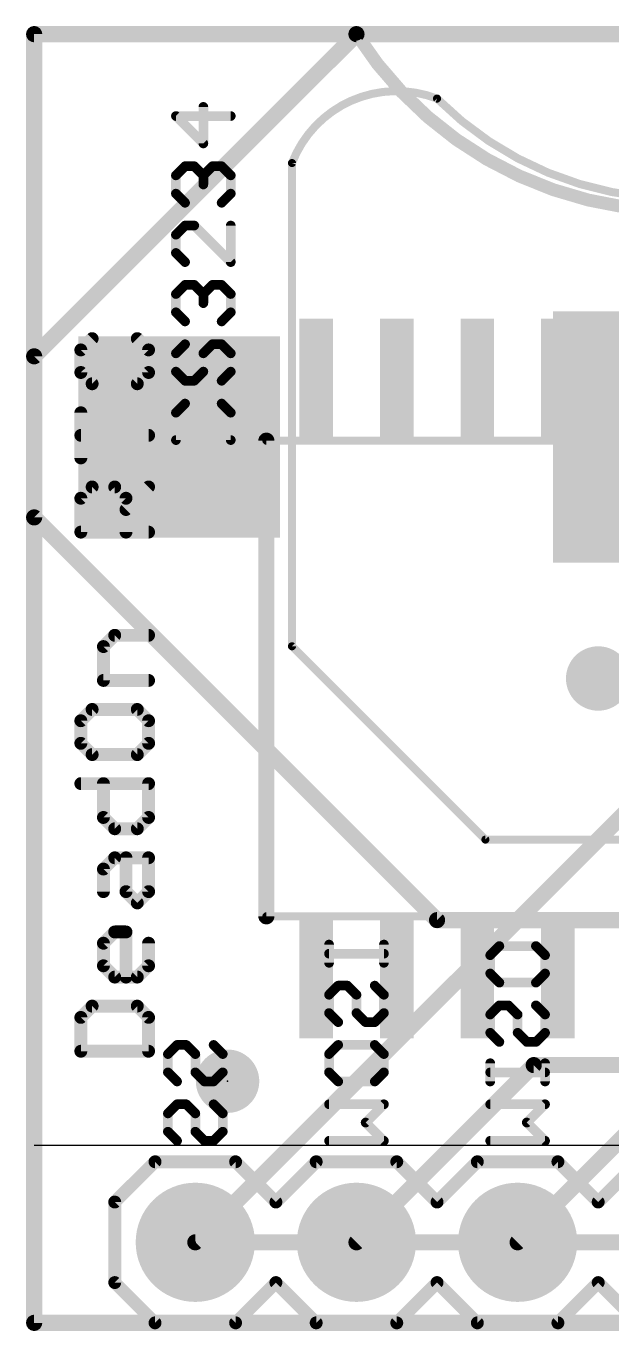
# Model space of a CAD drawing. Extents: x -17.8 to 20.4, y -8.9 to 20.4.
# Drawn here: x -0.13 to 9.11, y -0.13 to 20.45 of the extents above; entities that cross this region are included whole.
import ezdxf

# ---------------------------------------------------------------- set-up
doc = ezdxf.new("R2010")
doc.units = 0
for name, color, linetype in [('1', 12, 'CONTINUOUS'), ('16', 132, 'CONTINUOUS'), ('17', 110, 'CONTINUOUS'), ('18', 110, 'CONTINUOUS'), ('20', 53, 'CONTINUOUS'), ('21', 41, 'CONTINUOUS'), ('22', 40, 'CONTINUOUS'), ('23', 53, 'CONTINUOUS'), ('49', 253, 'CONTINUOUS'), ('51', 53, 'CONTINUOUS')]:
    doc.layers.add(name, color=color, linetype=linetype)

# ---------------------------------------------------------------- blocks, each defined once
blk = doc.blocks.new('RECT')
blk.add_solid([(-0.5, -0.5), (0.5, -0.5), (-0.5, 0.5), (0.5, 0.5)])
blk = doc.blocks.new('ROUNDP')
at = {"const_width": 0.5}
blk.add_lwpolyline([(0, -0.25, 1), (0, 0.25, 1), (0, -0.25)], format="xyb", dxfattribs=at)
blk = doc.blocks.new('PIE')
at = {"const_width": 0.5}
blk.add_lwpolyline([(0, -0.25, 1), (0, 0.25, 1), (0, -0.25)], format="xyb", dxfattribs=at)
blk = doc.blocks.new('ROUNDV')
at = {"const_width": 0.5}
blk.add_lwpolyline([(0, -0.25, 1), (0, 0.25, 1), (0, -0.25)], format="xyb", dxfattribs=at)

msp = doc.modelspace()

# ---------------------------------------------------------------- linework, layer by layer
at = {"layer": '1', "const_width": 0.254}
for points in [[(0, 20.32), (20.32, 20.32)], [(0, 0), (0, 20.32)], [(5.08, 1.27), (7.874, 4.064)], [(7.874, 4.064), (11.938, 4.064)], [(7.62, 1.27), (9.906, 3.556)], [(20.32, 0), (0, 0)]]:
    msp.add_lwpolyline(points, dxfattribs=at)
at = {"layer": '1', "const_width": 0.127}
for points in [[(0, 20.3835, 1), (0, 20.2565)], [(0.0635, 20.32, 1), (-0.0635, 20.32)], [(7.874, 4.1275, 1), (7.874, 4.0005)], [(7.9189, 4.0191, 1), (7.8291, 4.1089)], [(5.0351, 1.3149, 1), (5.1249, 1.2251)], [(7.5751, 1.3149, 1), (7.6649, 1.2251)], [(0, 0.0635, 1), (0, -0.0635)], [(-0.0635, 0, 1), (0.0635, 0)]]:
    msp.add_lwpolyline(points, format="xyb", dxfattribs=at)
at = {"layer": '16', "const_width": 0.254}
for points in [[(0, 20.32), (0, 0)], [(20.32, 20.32), (0, 20.32)], [(2.54, 1.27), (13.97, 12.7)], [(0, 0), (20.32, 0)]]:
    msp.add_lwpolyline(points, dxfattribs=at)
at = {"layer": '16', "const_width": 0.127}
for points in [[(0.0635, 20.32, 1), (-0.0635, 20.32)], [(0, 20.3835, 1), (0, 20.2565)], [(2.4951, 1.3149, 1), (2.5849, 1.2251)], [(0, 0.0635, 1), (0, -0.0635)], [(-0.0635, 0, 1), (0.0635, 0)]]:
    msp.add_lwpolyline(points, format="xyb", dxfattribs=at)
at = {"layer": '20', "const_width": 0.2032}
for points in [[(0, 20.32), (0, 0)], [(5.08, 20.32), (0, 20.32)], [(0, 0), (20.32, 0)]]:
    msp.add_lwpolyline(points, dxfattribs=at)
at = {"layer": '20'}
for points, const_width in [([(0.0508, 20.32, 1), (-0.0508, 20.32)], 0.1016), ([(0, 20.3708, 1), (0, 20.2692)], 0.1016), ([(5.08, 20.32, 0.5486), (15.24, 20.32)], 0.2032), ([(5.1228, 20.3473, 1), (5.0372, 20.2927)], 0.1016), ([(5.08, 20.2692, 1), (5.08, 20.3708)], 0.1016), ([(0, 0.0508, 1), (0, -0.0508)], 0.1016), ([(-0.0508, 0, 1), (0.0508, 0)], 0.1016)]:
    msp.add_lwpolyline(points, format="xyb", dxfattribs=dict(at, const_width=const_width))
at = {"layer": '21'}
for points, const_width in [([(2.6666, 18.5968), (2.6666, 19.173)], 0.1524), ([(3.0988, 19.029), (2.2345, 19.029)], 0.1524), ([(2.2345, 19.029), (2.6666, 18.5968)], 0.1524), ([(2.2345, 18.0934), (2.3785, 18.2375)], 0.1524), ([(2.3785, 18.2375), (2.5226, 18.2375)], 0.1524), ([(2.5226, 18.2375), (2.6666, 18.0934)], 0.1524), ([(2.6666, 18.0934), (2.8107, 18.2375)], 0.1524), ([(2.8107, 18.2375), (2.9547, 18.2375)], 0.1524), ([(2.9547, 18.2375), (3.0988, 18.0934)], 0.1524), ([(2.2345, 17.8053), (2.2345, 18.0934)], 0.1524), ([(2.6666, 18.0934), (2.6666, 17.9494)], 0.1524), ([(3.0988, 18.0934), (3.0988, 17.8053)], 0.1524), ([(2.3785, 17.6613), (2.2345, 17.8053)], 0.1524), ([(3.0988, 17.8053), (2.9547, 17.6613)], 0.1524), ([(2.3785, 17.302), (2.2345, 17.1579)], 0.1524), ([(2.5226, 17.302), (2.3785, 17.302)], 0.1524), ([(3.0988, 16.7258), (2.5226, 17.302)], 0.1524), ([(3.0988, 17.302), (3.0988, 16.7258)], 0.1524), ([(2.2345, 17.1579), (2.2345, 16.8698)], 0.1524), ([(2.2345, 16.8698), (2.3785, 16.7258)], 0.1524), ([(2.2345, 16.2224), (2.3785, 16.3665)], 0.1524), ([(2.2345, 15.9343), (2.2345, 16.2224)], 0.1524), ([(2.3785, 16.3665), (2.5226, 16.3665)], 0.1524), ([(2.5226, 16.3665), (2.6666, 16.2224)], 0.1524), ([(2.6666, 16.2224), (2.8107, 16.3665)], 0.1524), ([(2.6666, 16.2224), (2.6666, 16.0784)], 0.1524), ([(2.8107, 16.3665), (2.9547, 16.3665)], 0.1524), ([(2.9547, 16.3665), (3.0988, 16.2224)], 0.1524), ([(3.0988, 16.2224), (3.0988, 15.9343)], 0.1524), ([(2.3785, 15.7902), (2.2345, 15.9343)], 0.1524), ([(3.0988, 15.9343), (2.9547, 15.7902)], 0.1524), ([(0.9136, 15.519), (0.7357, 15.341)], 0.2032), ([(0.7357, 15.341), (0.7357, 14.9851)], 0.2032), ([(1.8034, 15.341), (1.6255, 15.519)], 0.2032), ([(1.8034, 14.9851), (1.8034, 15.341)], 0.2032), ([(2.3785, 15.4309), (2.2345, 15.2869)], 0.1524), ([(2.6666, 15.2869), (2.8107, 15.4309)], 0.1524), ([(2.8107, 15.4309), (2.9547, 15.4309)], 0.1524), ([(2.9547, 15.4309), (3.0988, 15.2869)], 0.1524), ([(2.2345, 15.2869), (2.2345, 14.9988)], 0.1524), ([(2.6666, 14.9988), (2.6666, 15.2869)], 0.1524), ([(3.0988, 15.2869), (3.0988, 14.9988)], 0.1524), ([(0.7357, 14.9851), (0.9136, 14.8072)], 0.2032), ([(1.6255, 14.8072), (1.8034, 14.9851)], 0.2032), ([(2.2345, 14.9988), (2.3785, 14.8547)], 0.1524), ([(2.5226, 14.8547), (2.6666, 14.9988)], 0.1524), ([(3.0988, 14.9988), (2.9547, 14.8547)], 0.1524), ([(0.9136, 14.8072), (1.6255, 14.8072)], 0.2032), ([(2.3785, 14.8547), (2.5226, 14.8547)], 0.1524), ([(0.7357, 13.6378), (0.7357, 14.3496)], 0.2032), ([(2.3785, 14.4954), (2.2345, 14.3514)], 0.1524), ([(2.2345, 14.3514), (2.2345, 13.9192)], 0.1524), ([(2.9547, 14.4954), (2.3785, 14.4954)], 0.1524), ([(3.0988, 14.3514), (2.9547, 14.4954)], 0.1524), ([(3.0988, 13.9192), (3.0988, 14.3514)], 0.1524), ([(1.8034, 13.9937), (0.7357, 13.9937)], 0.2032), ([(2.2345, 13.9192), (3.0988, 13.9192)], 0.1524), ([(3.66, 6.41), (3.66, 13.91)], 0.254), ([(0.7357, 13.0022), (0.9136, 13.1802)], 0.2032), ([(0.9136, 13.1802), (1.2695, 13.1802)], 0.2032), ([(1.2695, 13.1802), (1.4475, 13.0022)], 0.2032), ([(1.4475, 12.8243), (1.8034, 13.1802)], 0.2032), ([(0.7357, 12.4684), (0.7357, 13.0022)], 0.2032), ([(1.4475, 13.0022), (1.4475, 12.4684)], 0.2032), ([(1.8034, 12.4684), (0.7357, 12.4684)], 0.2032), ([(1.0916, 10.6634), (1.2695, 10.8414)], 0.2032), ([(1.2695, 10.8414), (1.8034, 10.8414)], 0.2032), ([(1.0916, 10.1296), (1.0916, 10.6634)], 0.2032), ([(1.8034, 10.1296), (1.0916, 10.1296)], 0.2032), ([(0.9136, 9.672), (0.7357, 9.494)], 0.2032), ([(1.6255, 9.672), (0.9136, 9.672)], 0.2032), ([(1.8034, 9.494), (1.6255, 9.672)], 0.2032), ([(0.7357, 9.494), (0.7357, 9.1381)], 0.2032), ([(1.8034, 9.1381), (1.8034, 9.494)], 0.2032), ([(0.7357, 9.1381), (0.9136, 8.9602)], 0.2032), ([(0.9136, 8.9602), (1.6255, 8.9602)], 0.2032), ([(1.6255, 8.9602), (1.8034, 9.1381)], 0.2032), ([(0.7357, 8.5026), (1.8034, 8.5026)], 0.2032), ([(1.0916, 7.9687), (1.0916, 8.5026)], 0.2032), ([(1.8034, 8.5026), (1.8034, 7.9687)], 0.2032), ([(1.2695, 7.7908), (1.0916, 7.9687)], 0.2032), ([(1.8034, 7.9687), (1.6255, 7.7908)], 0.2032), ([(1.6255, 7.7908), (1.2695, 7.7908)], 0.2032), ([(1.0916, 7.1553), (1.2695, 7.3332)], 0.2032), ([(1.2695, 7.3332), (1.8034, 7.3332)], 0.2032), ([(1.4475, 6.7994), (1.4475, 7.3332)], 0.2032), ([(1.8034, 7.3332), (1.8034, 6.7994)], 0.2032), ([(1.0916, 6.7994), (1.0916, 7.1553)], 0.2032), ([(1.6255, 6.6214), (1.4475, 6.7994)], 0.2032), ([(1.8034, 6.7994), (1.6255, 6.6214)], 0.2032), ([(1.0916, 5.9859), (1.2695, 6.1638)], 0.2032), ([(1.2695, 6.1638), (1.4475, 6.1638)], 0.2032), ([(1.4475, 6.1638), (1.4475, 5.452)], 0.2032), ([(1.0916, 5.63), (1.0916, 5.9859)], 0.2032), ([(1.8034, 5.9859), (1.8034, 5.63)], 0.2032), ([(1.2695, 5.452), (1.0916, 5.63)], 0.2032), ([(1.8034, 5.63), (1.6255, 5.452)], 0.2032), ([(1.6255, 5.452), (1.2695, 5.452)], 0.2032), ([(0.9136, 4.9944), (0.7357, 4.8165)], 0.2032), ([(1.6255, 4.9944), (0.9136, 4.9944)], 0.2032), ([(1.8034, 4.8165), (1.6255, 4.9944)], 0.2032), ([(0.7357, 4.8165), (0.7357, 4.2826)], 0.2032), ([(1.8034, 4.2826), (1.8034, 4.8165)], 0.2032), ([(0.7357, 4.2826), (1.8034, 4.2826)], 0.2032), ([(1.905, 2.54), (1.27, 1.905)], 0.2032), ([(1.905, 2.54), (3.175, 2.54)], 0.2032), ([(3.175, 2.54), (3.81, 1.905)], 0.2032), ([(3.81, 1.905), (4.445, 2.54)], 0.2032), ([(4.445, 2.54), (5.715, 2.54)], 0.2032), ([(5.715, 2.54), (6.35, 1.905)], 0.2032), ([(6.35, 1.905), (6.985, 2.54)], 0.2032), ([(6.985, 2.54), (8.255, 2.54)], 0.2032), ([(8.255, 2.54), (8.89, 1.905)], 0.2032), ([(9.525, 2.54), (8.89, 1.905)], 0.2032), ([(1.27, 1.905), (1.27, 0.635)], 0.2032), ([(1.27, 0.635), (1.905, 0)], 0.2032), ([(3.81, 0.635), (3.175, 0)], 0.2032), ([(4.445, 0), (3.81, 0.635)], 0.2032), ([(6.35, 0.635), (5.715, 0)], 0.2032), ([(6.985, 0), (6.35, 0.635)], 0.2032), ([(8.89, 0.635), (8.255, 0)], 0.2032), ([(8.89, 0.635), (9.525, 0)], 0.2032), ([(3.175, 0), (1.905, 0)], 0.2032), ([(5.715, 0), (4.445, 0)], 0.2032), ([(8.255, 0), (6.985, 0)], 0.2032)]:
    msp.add_lwpolyline(points, dxfattribs=dict(at, const_width=const_width))
for points, const_width in [([(2.7047, 19.173, 1), (2.6285, 19.173)], 0.0762), ([(2.2614, 19.0559, 1), (2.2075, 19.002)], 0.0762), ([(2.2345, 19.0671, 1), (2.2345, 18.9909)], 0.0762), ([(3.0988, 18.9909, 1), (3.0988, 19.0671)], 0.0762), ([(2.6285, 18.5968, 1), (2.7047, 18.5968)], 0.0762), ([(2.6397, 18.5699, 1), (2.6936, 18.6237)], 0.0762), ([(2.3785, 18.2756, 1), (2.3785, 18.1994)], 0.0762), ([(2.4055, 18.2106, 1), (2.3516, 18.2644)], 0.0762), ([(2.5495, 18.2644, 1), (2.4956, 18.2106)], 0.0762), ([(2.5226, 18.1994, 1), (2.5226, 18.2756)], 0.0762), ([(2.8107, 18.2756, 1), (2.8107, 18.1994)], 0.0762), ([(2.8376, 18.2106, 1), (2.7837, 18.2644)], 0.0762), ([(2.9817, 18.2644, 1), (2.9278, 18.2106)], 0.0762), ([(2.9547, 18.1994, 1), (2.9547, 18.2756)], 0.0762), ([(2.2075, 18.1204, 1), (2.2614, 18.0665)], 0.0762), ([(2.2726, 18.0934, 1), (2.1964, 18.0934)], 0.0762), ([(2.7047, 18.0934, 1), (2.6285, 18.0934)], 0.0762), ([(2.6397, 18.1204, 1), (2.6936, 18.0665)], 0.0762), ([(2.6397, 18.0665, 1), (2.6936, 18.1204)], 0.0762), ([(3.1369, 18.0934, 1), (3.0607, 18.0934)], 0.0762), ([(3.0719, 18.0665, 1), (3.1257, 18.1204)], 0.0762), ([(2.6285, 17.9494, 1), (2.7047, 17.9494)], 0.0762), ([(2.2614, 17.8323, 1), (2.2075, 17.7784)], 0.0762), ([(2.1964, 17.8053, 1), (2.2726, 17.8053)], 0.0762), ([(2.3516, 17.6343, 1), (2.4055, 17.6882)], 0.0762), ([(2.9278, 17.6882, 1), (2.9817, 17.6343)], 0.0762), ([(3.0607, 17.8053, 1), (3.1369, 17.8053)], 0.0762), ([(3.1257, 17.7784, 1), (3.0719, 17.8323)], 0.0762), ([(2.3785, 17.3401, 1), (2.3785, 17.2639)], 0.0762), ([(2.4055, 17.275, 1), (2.3516, 17.3289)], 0.0762), ([(2.5495, 17.3289, 1), (2.4956, 17.275)], 0.0762), ([(2.5226, 17.2639, 1), (2.5226, 17.3401)], 0.0762), ([(3.1369, 17.302, 1), (3.0607, 17.302)], 0.0762), ([(2.2075, 17.1849, 1), (2.2614, 17.131)], 0.0762), ([(2.2726, 17.1579, 1), (2.1964, 17.1579)], 0.0762), ([(2.2614, 16.8968, 1), (2.2075, 16.8429)], 0.0762), ([(2.1964, 16.8698, 1), (2.2726, 16.8698)], 0.0762), ([(2.3516, 16.6988, 1), (2.4055, 16.7527)], 0.0762), ([(3.0607, 16.7258, 1), (3.1369, 16.7258)], 0.0762), ([(3.0719, 16.6988, 1), (3.1257, 16.7527)], 0.0762), ([(2.2726, 16.2224, 1), (2.1964, 16.2224)], 0.0762), ([(2.2075, 16.2493, 1), (2.2614, 16.1955)], 0.0762), ([(2.3785, 16.4046, 1), (2.3785, 16.3284)], 0.0762), ([(2.4055, 16.3395, 1), (2.3516, 16.3934)], 0.0762), ([(2.5495, 16.3934, 1), (2.4956, 16.3395)], 0.0762), ([(2.5226, 16.3284, 1), (2.5226, 16.4046)], 0.0762), ([(2.7047, 16.2224, 1), (2.6285, 16.2224)], 0.0762), ([(2.6397, 16.2493, 1), (2.6936, 16.1955)], 0.0762), ([(2.6397, 16.1955, 1), (2.6936, 16.2493)], 0.0762), ([(2.8107, 16.4046, 1), (2.8107, 16.3284)], 0.0762), ([(2.8376, 16.3395, 1), (2.7837, 16.3934)], 0.0762), ([(2.9817, 16.3934, 1), (2.9278, 16.3395)], 0.0762), ([(2.9547, 16.3284, 1), (2.9547, 16.4046)], 0.0762), ([(3.1369, 16.2224, 1), (3.0607, 16.2224)], 0.0762), ([(3.0719, 16.1955, 1), (3.1257, 16.2493)], 0.0762), ([(2.6285, 16.0784, 1), (2.7047, 16.0784)], 0.0762), ([(2.2614, 15.9612, 1), (2.2075, 15.9074)], 0.0762), ([(2.1964, 15.9343, 1), (2.2726, 15.9343)], 0.0762), ([(2.3516, 15.7633, 1), (2.4055, 15.8172)], 0.0762), ([(2.9278, 15.8172, 1), (2.9817, 15.7633)], 0.0762), ([(3.0607, 15.9343, 1), (3.1369, 15.9343)], 0.0762), ([(3.1257, 15.9074, 1), (3.0719, 15.9612)], 0.0762), ([(0.7865, 15.341, 1), (0.6849, 15.341)], 0.1016), ([(0.9496, 15.4831, 1), (0.8777, 15.5549)], 0.1016), ([(1.6614, 15.5549, 1), (1.5895, 15.4831)], 0.1016), ([(1.8542, 15.341, 1), (1.7526, 15.341)], 0.1016), ([(2.4055, 15.404, 1), (2.3516, 15.4579)], 0.0762), ([(2.8107, 15.469, 1), (2.8107, 15.3928)], 0.0762), ([(2.8376, 15.404, 1), (2.7837, 15.4579)], 0.0762), ([(2.9817, 15.4579, 1), (2.9278, 15.404)], 0.0762), ([(2.9547, 15.3928, 1), (2.9547, 15.469)], 0.0762), ([(0.6998, 15.377, 1), (0.7716, 15.3051)], 0.1016), ([(1.7675, 15.3051, 1), (1.8393, 15.377)], 0.1016), ([(2.2075, 15.3138, 1), (2.2614, 15.2599)], 0.0762), ([(2.2726, 15.2869, 1), (2.1964, 15.2869)], 0.0762), ([(2.7047, 15.2869, 1), (2.6285, 15.2869)], 0.0762), ([(2.6397, 15.3138, 1), (2.6936, 15.2599)], 0.0762), ([(3.1369, 15.2869, 1), (3.0607, 15.2869)], 0.0762), ([(3.0719, 15.2599, 1), (3.1257, 15.3138)], 0.0762), ([(0.7716, 15.021, 1), (0.6998, 14.9492)], 0.1016), ([(0.6849, 14.9851, 1), (0.7865, 14.9851)], 0.1016), ([(1.7526, 14.9851, 1), (1.8542, 14.9851)], 0.1016), ([(1.8393, 14.9492, 1), (1.7675, 15.021)], 0.1016), ([(2.2614, 15.0257, 1), (2.2075, 14.9718)], 0.0762), ([(2.1964, 14.9988, 1), (2.2726, 14.9988)], 0.0762), ([(2.6285, 14.9988, 1), (2.7047, 14.9988)], 0.0762), ([(2.6936, 14.9718, 1), (2.6397, 15.0257)], 0.0762), ([(3.0607, 14.9988, 1), (3.1369, 14.9988)], 0.0762), ([(3.1257, 14.9718, 1), (3.0719, 15.0257)], 0.0762), ([(0.9136, 14.858, 1), (0.9136, 14.7564)], 0.1016), ([(0.8777, 14.7713, 1), (0.9496, 14.8431)], 0.1016), ([(1.5895, 14.8431, 1), (1.6614, 14.7713)], 0.1016), ([(1.6255, 14.7564, 1), (1.6255, 14.858)], 0.1016), ([(2.3785, 14.8928, 1), (2.3785, 14.8166)], 0.0762), ([(2.3516, 14.8278, 1), (2.4055, 14.8817)], 0.0762), ([(2.4956, 14.8817, 1), (2.5495, 14.8278)], 0.0762), ([(2.5226, 14.8166, 1), (2.5226, 14.8928)], 0.0762), ([(2.9278, 14.8817, 1), (2.9817, 14.8278)], 0.0762), ([(0.7865, 14.3496, 1), (0.6849, 14.3496)], 0.1016), ([(2.2075, 14.3783, 1), (2.2614, 14.3244)], 0.0762), ([(2.2726, 14.3514, 1), (2.1964, 14.3514)], 0.0762), ([(2.3785, 14.5335, 1), (2.3785, 14.4573)], 0.0762), ([(2.4055, 14.4685, 1), (2.3516, 14.5224)], 0.0762), ([(2.9817, 14.5224, 1), (2.9278, 14.4685)], 0.0762), ([(2.9547, 14.4573, 1), (2.9547, 14.5335)], 0.0762), ([(3.1369, 14.3514, 1), (3.0607, 14.3514)], 0.0762), ([(3.0719, 14.3244, 1), (3.1257, 14.3783)], 0.0762), ([(0.7357, 14.0445, 1), (0.7357, 13.9429)], 0.1016), ([(1.8034, 13.9429, 1), (1.8034, 14.0445)], 0.1016), ([(2.2345, 13.9573, 1), (2.2345, 13.8811)], 0.0762), ([(3.0988, 13.8811, 1), (3.0988, 13.9573)], 0.0762), ([(3.7235, 13.91, 1), (3.5965, 13.91)], 0.127), ([(2.1964, 13.9192, 1), (2.2726, 13.9192)], 0.0762), ([(3.0607, 13.9192, 1), (3.1369, 13.9192)], 0.0762), ([(0.6849, 13.6378, 1), (0.7865, 13.6378)], 0.1016), ([(0.9136, 13.231, 1), (0.9136, 13.1294)], 0.1016), ([(0.9496, 13.1443, 1), (0.8777, 13.2161)], 0.1016), ([(1.3055, 13.2161, 1), (1.2336, 13.1443)], 0.1016), ([(1.2695, 13.1294, 1), (1.2695, 13.231)], 0.1016), ([(1.8393, 13.1443, 1), (1.7675, 13.2161)], 0.1016), ([(0.7865, 13.0022, 1), (0.6849, 13.0022)], 0.1016), ([(0.6998, 13.0382, 1), (0.7716, 12.9663)], 0.1016), ([(1.4983, 13.0022, 1), (1.3967, 13.0022)], 0.1016), ([(1.4116, 12.9663, 1), (1.4834, 13.0382)], 0.1016), ([(1.4116, 12.8602, 1), (1.4834, 12.7884)], 0.1016), ([(0.7357, 12.5192, 1), (0.7357, 12.4176)], 0.1016), ([(1.8034, 12.4176, 1), (1.8034, 12.5192)], 0.1016), ([(0.6849, 12.4684, 1), (0.7865, 12.4684)], 0.1016), ([(1.3967, 12.4684, 1), (1.4983, 12.4684)], 0.1016), ([(1.2695, 10.8922, 1), (1.2695, 10.7906)], 0.1016), ([(1.3055, 10.8055, 1), (1.2336, 10.8773)], 0.1016), ([(1.8034, 10.7906, 1), (1.8034, 10.8922)], 0.1016), ([(1.1424, 10.6634, 1), (1.0408, 10.6634)], 0.1016), ([(1.0557, 10.6994, 1), (1.1275, 10.6275)], 0.1016), ([(1.0916, 10.1804, 1), (1.0916, 10.0788)], 0.1016), ([(1.0408, 10.1296, 1), (1.1424, 10.1296)], 0.1016), ([(1.8034, 10.0788, 1), (1.8034, 10.1804)], 0.1016), ([(0.9136, 9.7228, 1), (0.9136, 9.6212)], 0.1016), ([(0.9496, 9.6361, 1), (0.8777, 9.7079)], 0.1016), ([(1.6614, 9.7079, 1), (1.5895, 9.6361)], 0.1016), ([(1.6255, 9.6212, 1), (1.6255, 9.7228)], 0.1016), ([(0.7865, 9.494, 1), (0.6849, 9.494)], 0.1016), ([(0.6998, 9.53, 1), (0.7716, 9.4581)], 0.1016), ([(1.8542, 9.494, 1), (1.7526, 9.494)], 0.1016), ([(1.7675, 9.4581, 1), (1.8393, 9.53)], 0.1016), ([(0.7716, 9.1741, 1), (0.6998, 9.1022)], 0.1016), ([(0.6849, 9.1381, 1), (0.7865, 9.1381)], 0.1016), ([(0.9136, 9.011, 1), (0.9136, 8.9094)], 0.1016), ([(1.6255, 8.9094, 1), (1.6255, 9.011)], 0.1016), ([(1.7526, 9.1381, 1), (1.8542, 9.1381)], 0.1016), ([(1.8393, 9.1022, 1), (1.7675, 9.1741)], 0.1016), ([(0.8777, 8.9243, 1), (0.9496, 8.9961)], 0.1016), ([(1.5895, 8.9961, 1), (1.6614, 8.9243)], 0.1016), ([(0.7357, 8.5534, 1), (0.7357, 8.4518)], 0.1016), ([(1.1424, 8.5026, 1), (1.0408, 8.5026)], 0.1016), ([(1.8542, 8.5026, 1), (1.7526, 8.5026)], 0.1016), ([(1.8034, 8.4518, 1), (1.8034, 8.5534)], 0.1016), ([(1.1275, 8.0047, 1), (1.0557, 7.9328)], 0.1016), ([(1.8393, 7.9328, 1), (1.7675, 8.0047)], 0.1016), ([(1.0408, 7.9687, 1), (1.1424, 7.9687)], 0.1016), ([(1.2695, 7.8416, 1), (1.2695, 7.74)], 0.1016), ([(1.2336, 7.7549, 1), (1.3055, 7.8267)], 0.1016), ([(1.5895, 7.8267, 1), (1.6614, 7.7549)], 0.1016), ([(1.6255, 7.74, 1), (1.6255, 7.8416)], 0.1016), ([(1.7526, 7.9687, 1), (1.8542, 7.9687)], 0.1016), ([(1.2695, 7.384, 1), (1.2695, 7.2824)], 0.1016), ([(1.3055, 7.2973, 1), (1.2336, 7.3691)], 0.1016), ([(1.4983, 7.3332, 1), (1.3967, 7.3332)], 0.1016), ([(1.8542, 7.3332, 1), (1.7526, 7.3332)], 0.1016), ([(1.8034, 7.2824, 1), (1.8034, 7.384)], 0.1016), ([(1.1424, 7.1553, 1), (1.0408, 7.1553)], 0.1016), ([(1.0557, 7.1912, 1), (1.1275, 7.1193)], 0.1016), ([(1.0408, 6.7994, 1), (1.1424, 6.7994)], 0.1016), ([(1.4834, 6.8353, 1), (1.4116, 6.7634)], 0.1016), ([(1.3967, 6.7994, 1), (1.4983, 6.7994)], 0.1016), ([(1.7526, 6.7994, 1), (1.8542, 6.7994)], 0.1016), ([(1.8393, 6.7634, 1), (1.7675, 6.8353)], 0.1016), ([(1.5895, 6.6573, 1), (1.6614, 6.5855)], 0.1016), ([(1.5895, 6.5855, 1), (1.6614, 6.6573)], 0.1016), ([(3.5965, 6.41, 1), (3.7235, 6.41)], 0.127), ([(1.2695, 6.2146, 1), (1.2695, 6.113)], 0.1016), ([(1.3055, 6.1279, 1), (1.2336, 6.1997)], 0.1016), ([(1.4983, 6.1638, 1), (1.3967, 6.1638)], 0.1016), ([(1.4475, 6.113, 1), (1.4475, 6.2146)], 0.1016), ([(1.1424, 5.9859, 1), (1.0408, 5.9859)], 0.1016), ([(1.0557, 6.0218, 1), (1.1275, 5.9499)], 0.1016), ([(1.8542, 5.9859, 1), (1.7526, 5.9859)], 0.1016), ([(1.1275, 5.6659, 1), (1.0557, 5.594)], 0.1016), ([(1.0408, 5.63, 1), (1.1424, 5.63)], 0.1016), ([(1.7526, 5.63, 1), (1.8542, 5.63)], 0.1016), ([(1.8393, 5.594, 1), (1.7675, 5.6659)], 0.1016), ([(1.2695, 5.5028, 1), (1.2695, 5.4012)], 0.1016), ([(1.2336, 5.4161, 1), (1.3055, 5.4879)], 0.1016), ([(1.3967, 5.452, 1), (1.4983, 5.452)], 0.1016), ([(1.5895, 5.4879, 1), (1.6614, 5.4161)], 0.1016), ([(1.6255, 5.4012, 1), (1.6255, 5.5028)], 0.1016), ([(0.9136, 5.0452, 1), (0.9136, 4.9436)], 0.1016), ([(0.9496, 4.9585, 1), (0.8777, 5.0303)], 0.1016), ([(1.6614, 5.0303, 1), (1.5895, 4.9585)], 0.1016), ([(1.6255, 4.9436, 1), (1.6255, 5.0452)], 0.1016), ([(0.7865, 4.8165, 1), (0.6849, 4.8165)], 0.1016), ([(0.6998, 4.8524, 1), (0.7716, 4.7805)], 0.1016), ([(1.8542, 4.8165, 1), (1.7526, 4.8165)], 0.1016), ([(1.7675, 4.7805, 1), (1.8393, 4.8524)], 0.1016), ([(0.7357, 4.3334, 1), (0.7357, 4.2318)], 0.1016), ([(0.6849, 4.2826, 1), (0.7865, 4.2826)], 0.1016), ([(1.7526, 4.2826, 1), (1.8542, 4.2826)], 0.1016), ([(1.8034, 4.2318, 1), (1.8034, 4.3334)], 0.1016), ([(1.905, 2.5908, 1), (1.905, 2.4892)], 0.1016), ([(1.9409, 2.5041, 1), (1.8691, 2.5759)], 0.1016), ([(3.2109, 2.5759, 1), (3.1391, 2.5041)], 0.1016), ([(3.175, 2.4892, 1), (3.175, 2.5908)], 0.1016), ([(4.445, 2.5908, 1), (4.445, 2.4892)], 0.1016), ([(4.4809, 2.5041, 1), (4.4091, 2.5759)], 0.1016), ([(5.7509, 2.5759, 1), (5.6791, 2.5041)], 0.1016), ([(5.715, 2.4892, 1), (5.715, 2.5908)], 0.1016), ([(6.985, 2.5908, 1), (6.985, 2.4892)], 0.1016), ([(7.0209, 2.5041, 1), (6.9491, 2.5759)], 0.1016), ([(8.2909, 2.5759, 1), (8.2191, 2.5041)], 0.1016), ([(8.255, 2.4892, 1), (8.255, 2.5908)], 0.1016), ([(1.3208, 1.905, 1), (1.2192, 1.905)], 0.1016), ([(1.2341, 1.9409, 1), (1.3059, 1.8691)], 0.1016), ([(3.7741, 1.9409, 1), (3.8459, 1.8691)], 0.1016), ([(3.7741, 1.8691, 1), (3.8459, 1.9409)], 0.1016), ([(6.3141, 1.9409, 1), (6.3859, 1.8691)], 0.1016), ([(6.3141, 1.8691, 1), (6.3859, 1.9409)], 0.1016), ([(8.8541, 1.9409, 1), (8.9259, 1.8691)], 0.1016), ([(8.8541, 1.8691, 1), (8.9259, 1.9409)], 0.1016), ([(1.3059, 0.6709, 1), (1.2341, 0.5991)], 0.1016), ([(1.2192, 0.635, 1), (1.3208, 0.635)], 0.1016), ([(3.8459, 0.6709, 1), (3.7741, 0.5991)], 0.1016), ([(3.8459, 0.5991, 1), (3.7741, 0.6709)], 0.1016), ([(6.3859, 0.6709, 1), (6.3141, 0.5991)], 0.1016), ([(6.3859, 0.5991, 1), (6.3141, 0.6709)], 0.1016), ([(8.9259, 0.6709, 1), (8.8541, 0.5991)], 0.1016), ([(8.9259, 0.5991, 1), (8.8541, 0.6709)], 0.1016), ([(1.905, 0.0508, 1), (1.905, -0.0508)], 0.1016), ([(1.8691, -0.0359, 1), (1.9409, 0.0359)], 0.1016), ([(3.1391, 0.0359, 1), (3.2109, -0.0359)], 0.1016), ([(3.175, -0.0508, 1), (3.175, 0.0508)], 0.1016), ([(4.445, 0.0508, 1), (4.445, -0.0508)], 0.1016), ([(4.4091, -0.0359, 1), (4.4809, 0.0359)], 0.1016), ([(5.6791, 0.0359, 1), (5.7509, -0.0359)], 0.1016), ([(5.715, -0.0508, 1), (5.715, 0.0508)], 0.1016), ([(6.985, 0.0508, 1), (6.985, -0.0508)], 0.1016), ([(6.9491, -0.0359, 1), (7.0209, 0.0359)], 0.1016), ([(8.2191, 0.0359, 1), (8.2909, -0.0359)], 0.1016), ([(8.255, -0.0508, 1), (8.255, 0.0508)], 0.1016)]:
    msp.add_lwpolyline(points, format="xyb", dxfattribs=dict(at, const_width=const_width))
at = {"layer": '22'}
for points, const_width in [([(6.35, 19.304, 0.4142), (4.064, 18.288)], 0.127), ([(6.3725, 19.3265, 1), (6.3275, 19.2815)], 0.0635), ([(6.35, 19.304, 0.4142), (13.97, 19.304)], 0.127), ([(6.3386, 19.2744, 1), (6.3614, 19.3336)], 0.0635), ([(4.0344, 18.2994, 1), (4.0936, 18.2766)], 0.0635), ([(4.0957, 18.288, 1), (4.0323, 18.288)], 0.0635), ([(4.0865, 10.6905, 1), (4.0415, 10.6455)], 0.0635), ([(4.0323, 10.668, 1), (4.0957, 10.668)], 0.0635), ([(7.112, 7.6517, 1), (7.112, 7.5883)], 0.0635), ([(7.0895, 7.5975, 1), (7.1345, 7.6425)], 0.0635), ([(4.6863, 5.9649, 1), (4.6101, 5.9649)], 0.0762), ([(5.5506, 5.9649, 1), (5.4744, 5.9649)], 0.0762), ([(7.3323, 5.9792, 1), (7.3323, 5.903)], 0.0762), ([(7.3592, 5.9142, 1), (7.3053, 5.9681)], 0.0762), ([(7.9354, 5.9681, 1), (7.8815, 5.9142)], 0.0762), ([(7.9085, 5.903, 1), (7.9085, 5.9792)], 0.0762), ([(4.6482, 5.8589, 1), (4.6482, 5.7827)], 0.0762), ([(5.5125, 5.7827, 1), (5.5125, 5.8589)], 0.0762), ([(7.2263, 5.7971, 1), (7.1501, 5.7971)], 0.0762), ([(7.1613, 5.824, 1), (7.2151, 5.7701)], 0.0762), ([(8.0906, 5.7971, 1), (8.0144, 5.7971)], 0.0762), ([(8.0256, 5.7701, 1), (8.0795, 5.824)], 0.0762), ([(4.6101, 5.6768, 1), (4.6863, 5.6768)], 0.0762), ([(5.4744, 5.6768, 1), (5.5506, 5.6768)], 0.0762), ([(7.2151, 5.5359, 1), (7.1613, 5.482)], 0.0762), ([(8.0795, 5.482, 1), (8.0256, 5.5359)], 0.0762), ([(4.7923, 5.3556, 1), (4.7923, 5.2794)], 0.0762), ([(4.8192, 5.2905, 1), (4.7653, 5.3444)], 0.0762), ([(4.9633, 5.3444, 1), (4.9094, 5.2905)], 0.0762), ([(4.9363, 5.2794, 1), (4.9363, 5.3556)], 0.0762), ([(5.3954, 5.3444, 1), (5.3415, 5.2905)], 0.0762), ([(7.1501, 5.509, 1), (7.2263, 5.509)], 0.0762), ([(7.3323, 5.403, 1), (7.3323, 5.3268)], 0.0762), ([(7.3053, 5.338, 1), (7.3592, 5.3919)], 0.0762), ([(7.8815, 5.3919, 1), (7.9354, 5.338)], 0.0762), ([(7.9085, 5.3268, 1), (7.9085, 5.403)], 0.0762), ([(8.0144, 5.509, 1), (8.0906, 5.509)], 0.0762), ([(4.6863, 5.1734, 1), (4.6101, 5.1734)], 0.0762), ([(4.6213, 5.2003, 1), (4.6751, 5.1465)], 0.0762), ([(5.1185, 5.1734, 1), (5.0423, 5.1734)], 0.0762), ([(5.0534, 5.1465, 1), (5.1073, 5.2003)], 0.0762), ([(5.5506, 5.1734, 1), (5.4744, 5.1734)], 0.0762), ([(5.4856, 5.1465, 1), (5.5395, 5.2003)], 0.0762), ([(4.6751, 4.9122, 1), (4.6213, 4.8584)], 0.0762), ([(5.1073, 4.9122, 1), (5.0534, 4.8584)], 0.0762), ([(5.5395, 4.8584, 1), (5.4856, 4.9122)], 0.0762), ([(7.2263, 4.8616, 1), (7.1501, 4.8616)], 0.0762), ([(7.3323, 5.0437, 1), (7.3323, 4.9675)], 0.0762), ([(7.3592, 4.9787, 1), (7.3053, 5.0326)], 0.0762), ([(7.5033, 5.0326, 1), (7.4494, 4.9787)], 0.0762), ([(7.4763, 4.9675, 1), (7.4763, 5.0437)], 0.0762), ([(7.6585, 4.8616, 1), (7.5823, 4.8616)], 0.0762), ([(7.9354, 5.0326, 1), (7.8815, 4.9787)], 0.0762), ([(8.0906, 4.8616, 1), (8.0144, 4.8616)], 0.0762), ([(4.6101, 4.8853, 1), (4.6863, 4.8853)], 0.0762), ([(4.7653, 4.7143, 1), (4.8192, 4.7682)], 0.0762), ([(5.0423, 4.8853, 1), (5.1185, 4.8853)], 0.0762), ([(5.2244, 4.7793, 1), (5.2244, 4.7031)], 0.0762), ([(5.1975, 4.7143, 1), (5.2514, 4.7682)], 0.0762), ([(5.3415, 4.7682, 1), (5.3954, 4.7143)], 0.0762), ([(5.3685, 4.7031, 1), (5.3685, 4.7793)], 0.0762), ([(5.4744, 4.8853, 1), (5.5506, 4.8853)], 0.0762), ([(7.1613, 4.8885, 1), (7.2151, 4.8346)], 0.0762), ([(7.5934, 4.8346, 1), (7.6473, 4.8885)], 0.0762), ([(8.0256, 4.8346, 1), (8.0795, 4.8885)], 0.0762), ([(7.2151, 4.6004, 1), (7.1613, 4.5465)], 0.0762), ([(7.1501, 4.5735, 1), (7.2263, 4.5735)], 0.0762), ([(7.6473, 4.6004, 1), (7.5934, 4.5465)], 0.0762), ([(7.5823, 4.5735, 1), (7.6585, 4.5735)], 0.0762), ([(8.0144, 4.5735, 1), (8.0906, 4.5735)], 0.0762), ([(8.0795, 4.5465, 1), (8.0256, 4.6004)], 0.0762), ([(2.2523, 4.42, 1), (2.2523, 4.3438)], 0.0762), ([(2.2792, 4.355, 1), (2.2253, 4.4089)], 0.0762), ([(2.4233, 4.4089, 1), (2.3694, 4.355)], 0.0762), ([(2.3963, 4.3438, 1), (2.3963, 4.42)], 0.0762), ([(2.8554, 4.4089, 1), (2.8015, 4.355)], 0.0762), ([(4.7923, 4.42, 1), (4.7923, 4.3438)], 0.0762), ([(4.8192, 4.355, 1), (4.7653, 4.4089)], 0.0762), ([(5.3954, 4.4089, 1), (5.3415, 4.355)], 0.0762), ([(5.3685, 4.3438, 1), (5.3685, 4.42)], 0.0762), ([(7.3053, 4.4025, 1), (7.3592, 4.4563)], 0.0762), ([(7.7644, 4.4675, 1), (7.7644, 4.3913)], 0.0762), ([(7.7375, 4.4025, 1), (7.7914, 4.4563)], 0.0762), ([(7.8815, 4.4563, 1), (7.9354, 4.4025)], 0.0762), ([(7.9085, 4.3913, 1), (7.9085, 4.4675)], 0.0762), ([(2.1463, 4.2379, 1), (2.0701, 4.2379)], 0.0762), ([(2.0813, 4.2648, 1), (2.1351, 4.2109)], 0.0762), ([(2.5785, 4.2379, 1), (2.5023, 4.2379)], 0.0762), ([(2.5134, 4.2109, 1), (2.5673, 4.2648)], 0.0762), ([(3.0106, 4.2379, 1), (2.9344, 4.2379)], 0.0762), ([(2.9456, 4.2109, 1), (2.9995, 4.2648)], 0.0762), ([(4.6863, 4.2379, 1), (4.6101, 4.2379)], 0.0762), ([(4.6213, 4.2648, 1), (4.6751, 4.2109)], 0.0762), ([(5.5506, 4.2379, 1), (5.4744, 4.2379)], 0.0762), ([(5.4856, 4.2109, 1), (5.5395, 4.2648)], 0.0762), ([(7.2263, 4.0938, 1), (7.1501, 4.0938)], 0.0762), ([(8.0906, 4.0938, 1), (8.0144, 4.0938)], 0.0762), ([(2.1351, 3.9767, 1), (2.0813, 3.9228)], 0.0762), ([(2.0701, 3.9498, 1), (2.1463, 3.9498)], 0.0762), ([(2.5673, 3.9767, 1), (2.5134, 3.9228)], 0.0762), ([(2.5023, 3.9498, 1), (2.5785, 3.9498)], 0.0762), ([(2.9344, 3.9498, 1), (3.0106, 3.9498)], 0.0762), ([(2.9995, 3.9228, 1), (2.9456, 3.9767)], 0.0762), ([(4.6751, 3.9767, 1), (4.6213, 3.9228)], 0.0762), ([(4.6101, 3.9498, 1), (4.6863, 3.9498)], 0.0762), ([(5.4744, 3.9498, 1), (5.5506, 3.9498)], 0.0762), ([(5.5395, 3.9228, 1), (5.4856, 3.9767)], 0.0762), ([(7.1882, 3.9879, 1), (7.1882, 3.9117)], 0.0762), ([(8.0525, 3.9117, 1), (8.0525, 3.9879)], 0.0762), ([(2.2253, 3.7788, 1), (2.2792, 3.8327)], 0.0762), ([(2.6844, 3.8438, 1), (2.6844, 3.7676)], 0.0762), ([(2.6575, 3.7788, 1), (2.7114, 3.8327)], 0.0762), ([(2.8015, 3.8327, 1), (2.8554, 3.7788)], 0.0762), ([(2.8285, 3.7676, 1), (2.8285, 3.8438)], 0.0762), ([(4.7923, 3.8438, 1), (4.7923, 3.7676)], 0.0762), ([(4.7653, 3.7788, 1), (4.8192, 3.8327)], 0.0762), ([(5.3415, 3.8327, 1), (5.3954, 3.7788)], 0.0762), ([(5.3685, 3.7676, 1), (5.3685, 3.8438)], 0.0762), ([(7.1501, 3.8057, 1), (7.2263, 3.8057)], 0.0762), ([(8.0144, 3.8057, 1), (8.0906, 3.8057)], 0.0762), ([(2.2523, 3.4845, 1), (2.2523, 3.4083)], 0.0762), ([(2.2792, 3.4195, 1), (2.2253, 3.4734)], 0.0762), ([(2.4233, 3.4734, 1), (2.3694, 3.4195)], 0.0762), ([(2.3963, 3.4083, 1), (2.3963, 3.4845)], 0.0762), ([(2.8554, 3.4734, 1), (2.8015, 3.4195)], 0.0762), ([(4.6482, 3.4845, 1), (4.6482, 3.4083)], 0.0762), ([(5.5395, 3.4195, 1), (5.4856, 3.4734)], 0.0762), ([(5.5125, 3.4083, 1), (5.5125, 3.4845)], 0.0762), ([(7.1882, 3.4845, 1), (7.1882, 3.4083)], 0.0762), ([(8.0795, 3.4195, 1), (8.0256, 3.4734)], 0.0762), ([(8.0525, 3.4083, 1), (8.0525, 3.4845)], 0.0762), ([(2.1463, 3.3024, 1), (2.0701, 3.3024)], 0.0762), ([(2.0813, 3.3293, 1), (2.1351, 3.2754)], 0.0762), ([(2.5785, 3.3024, 1), (2.5023, 3.3024)], 0.0762), ([(2.5134, 3.2754, 1), (2.5673, 3.3293)], 0.0762), ([(3.0106, 3.3024, 1), (2.9344, 3.3024)], 0.0762), ([(2.9456, 3.2754, 1), (2.9995, 3.3293)], 0.0762), ([(2.1351, 3.0412, 1), (2.0813, 2.9873)], 0.0762), ([(2.5673, 3.0412, 1), (2.5134, 2.9873)], 0.0762), ([(2.9995, 2.9873, 1), (2.9456, 3.0412)], 0.0762), ([(5.2514, 3.1853, 1), (5.1975, 3.1314)], 0.0762), ([(5.1975, 3.1853, 1), (5.2514, 3.1314)], 0.0762), ([(7.7914, 3.1853, 1), (7.7375, 3.1314)], 0.0762), ([(7.7375, 3.1853, 1), (7.7914, 3.1314)], 0.0762), ([(2.0701, 3.0143, 1), (2.1463, 3.0143)], 0.0762), ([(2.2253, 2.8433, 1), (2.2792, 2.8971)], 0.0762), ([(2.5023, 3.0143, 1), (2.5785, 3.0143)], 0.0762), ([(2.6844, 2.9083, 1), (2.6844, 2.8321)], 0.0762), ([(2.6575, 2.8433, 1), (2.7114, 2.8971)], 0.0762), ([(2.8015, 2.8971, 1), (2.8554, 2.8433)], 0.0762), ([(2.8285, 2.8321, 1), (2.8285, 2.9083)], 0.0762), ([(2.9344, 3.0143, 1), (3.0106, 3.0143)], 0.0762), ([(4.6482, 2.9083, 1), (4.6482, 2.8321)], 0.0762), ([(5.4856, 2.8433, 1), (5.5395, 2.8971)], 0.0762), ([(5.5125, 2.8321, 1), (5.5125, 2.9083)], 0.0762), ([(7.1882, 2.9083, 1), (7.1882, 2.8321)], 0.0762), ([(8.0256, 2.8433, 1), (8.0795, 2.8971)], 0.0762), ([(8.0525, 2.8321, 1), (8.0525, 2.9083)], 0.0762)]:
    msp.add_lwpolyline(points, format="xyb", dxfattribs=dict(at, const_width=const_width))
for points, const_width in [([(4.064, 18.288), (4.064, 10.668)], 0.127), ([(4.064, 10.668), (7.112, 7.62)], 0.127), ([(7.112, 7.62), (13.208, 7.62)], 0.127), ([(4.6482, 5.6768), (4.6482, 5.9649)], 0.1524), ([(5.5125, 5.6768), (5.5125, 5.9649)], 0.1524), ([(7.1882, 5.7971), (7.3323, 5.9411)], 0.1524), ([(7.3323, 5.9411), (7.9085, 5.9411)], 0.1524), ([(7.9085, 5.9411), (8.0525, 5.7971)], 0.1524), ([(4.6482, 5.8208), (5.5125, 5.8208)], 0.1524), ([(7.1882, 5.509), (7.1882, 5.7971)], 0.1524), ([(8.0525, 5.7971), (8.0525, 5.509)], 0.1524), ([(7.3323, 5.3649), (7.1882, 5.509)], 0.1524), ([(8.0525, 5.509), (7.9085, 5.3649)], 0.1524), ([(4.7923, 5.3175), (4.6482, 5.1734)], 0.1524), ([(4.9363, 5.3175), (4.7923, 5.3175)], 0.1524), ([(5.0804, 5.1734), (4.9363, 5.3175)], 0.1524), ([(5.3685, 5.3175), (5.5125, 5.1734)], 0.1524), ([(7.9085, 5.3649), (7.3323, 5.3649)], 0.1524), ([(4.6482, 5.1734), (4.6482, 4.8853)], 0.1524), ([(5.0804, 4.8853), (5.0804, 5.1734)], 0.1524), ([(5.5125, 5.1734), (5.5125, 4.8853)], 0.1524), ([(4.6482, 4.8853), (4.7923, 4.7412)], 0.1524), ([(5.2244, 4.7412), (5.0804, 4.8853)], 0.1524), ([(5.5125, 4.8853), (5.3685, 4.7412)], 0.1524), ([(7.3323, 5.0056), (7.1882, 4.8616)], 0.1524), ([(7.1882, 4.8616), (7.1882, 4.5735)], 0.1524), ([(7.4763, 5.0056), (7.3323, 5.0056)], 0.1524), ([(7.6204, 4.8616), (7.4763, 5.0056)], 0.1524), ([(7.6204, 4.5735), (7.6204, 4.8616)], 0.1524), ([(7.9085, 5.0056), (8.0525, 4.8616)], 0.1524), ([(8.0525, 4.8616), (8.0525, 4.5735)], 0.1524), ([(5.3685, 4.7412), (5.2244, 4.7412)], 0.1524), ([(7.1882, 4.5735), (7.3323, 4.4294)], 0.1524), ([(7.7644, 4.4294), (7.6204, 4.5735)], 0.1524), ([(8.0525, 4.5735), (7.9085, 4.4294)], 0.1524), ([(2.2523, 4.3819), (2.1082, 4.2379)], 0.1524), ([(2.3963, 4.3819), (2.2523, 4.3819)], 0.1524), ([(2.5404, 4.2379), (2.3963, 4.3819)], 0.1524), ([(2.8285, 4.3819), (2.9725, 4.2379)], 0.1524), ([(4.6482, 4.2379), (4.7923, 4.3819)], 0.1524), ([(4.7923, 4.3819), (5.3685, 4.3819)], 0.1524), ([(5.3685, 4.3819), (5.5125, 4.2379)], 0.1524), ([(7.9085, 4.4294), (7.7644, 4.4294)], 0.1524), ([(2.1082, 4.2379), (2.1082, 3.9498)], 0.1524), ([(2.5404, 3.9498), (2.5404, 4.2379)], 0.1524), ([(2.9725, 4.2379), (2.9725, 3.9498)], 0.1524), ([(4.6482, 3.9498), (4.6482, 4.2379)], 0.1524), ([(5.5125, 4.2379), (5.5125, 3.9498)], 0.1524), ([(7.1882, 3.8057), (7.1882, 4.0938)], 0.1524), ([(8.0525, 3.8057), (8.0525, 4.0938)], 0.1524), ([(2.1082, 3.9498), (2.2523, 3.8057)], 0.1524), ([(2.6844, 3.8057), (2.5404, 3.9498)], 0.1524), ([(2.9725, 3.9498), (2.8285, 3.8057)], 0.1524), ([(4.7923, 3.8057), (4.6482, 3.9498)], 0.1524), ([(5.5125, 3.9498), (5.3685, 3.8057)], 0.1524), ([(7.1882, 3.9498), (8.0525, 3.9498)], 0.1524), ([(2.8285, 3.8057), (2.6844, 3.8057)], 0.1524), ([(5.3685, 3.8057), (4.7923, 3.8057)], 0.1524), ([(2.2523, 3.4464), (2.1082, 3.3024)], 0.1524), ([(2.3963, 3.4464), (2.2523, 3.4464)], 0.1524), ([(2.5404, 3.3024), (2.3963, 3.4464)], 0.1524), ([(2.8285, 3.4464), (2.9725, 3.3024)], 0.1524), ([(5.5125, 3.4464), (4.6482, 3.4464)], 0.1524), ([(5.2244, 3.1583), (5.5125, 3.4464)], 0.1524), ([(8.0525, 3.4464), (7.1882, 3.4464)], 0.1524), ([(7.7644, 3.1583), (8.0525, 3.4464)], 0.1524), ([(2.1082, 3.3024), (2.1082, 3.0143)], 0.1524), ([(2.5404, 3.0143), (2.5404, 3.3024)], 0.1524), ([(2.9725, 3.3024), (2.9725, 3.0143)], 0.1524), ([(2.1082, 3.0143), (2.2523, 2.8702)], 0.1524), ([(2.6844, 2.8702), (2.5404, 3.0143)], 0.1524), ([(2.9725, 3.0143), (2.8285, 2.8702)], 0.1524), ([(5.5125, 2.8702), (5.2244, 3.1583)], 0.1524), ([(8.0525, 2.8702), (7.7644, 3.1583)], 0.1524), ([(2.8285, 2.8702), (2.6844, 2.8702)], 0.1524), ([(4.6482, 2.8702), (5.5125, 2.8702)], 0.1524), ([(7.1882, 2.8702), (8.0525, 2.8702)], 0.1524)]:
    msp.add_lwpolyline(points, dxfattribs=dict(at, const_width=const_width))
at = {"layer": '23'}
for p in [(3.048, 3.81), (2.54, 1.27)]:
    msp.add_point(p, dxfattribs=at)
at = {"layer": '49', "const_width": 0.254}
for points in [[(5.08, 20.32), (0, 15.24)], [(15.24, 20.32), (5.08, 20.32)], [(0, 15.24), (0, 12.7)], [(0, 12.7), (6.35, 6.35)], [(6.35, 6.35), (13.97, 6.35)], [(17.78, 1.27), (2.54, 1.27)]]:
    msp.add_lwpolyline(points, dxfattribs=at)
at = {"layer": '49', "const_width": 0.127}
for points in [[(5.08, 20.3835, 1), (5.08, 20.2565)], [(5.1249, 20.2751, 1), (5.0351, 20.3649)], [(0.0635, 15.24, 1), (-0.0635, 15.24)], [(-0.0449, 15.2849, 1), (0.0449, 15.1951)], [(0.0449, 12.7449, 1), (-0.0449, 12.6551)], [(-0.0635, 12.7, 1), (0.0635, 12.7)], [(6.35, 6.4135, 1), (6.35, 6.2865)], [(6.3051, 6.3051, 1), (6.3949, 6.3949)], [(2.54, 1.3335, 1), (2.54, 1.2065)]]:
    msp.add_lwpolyline(points, format="xyb", dxfattribs=at)
at = {"layer": '51'}
msp.add_line((20.32, 2.794), (0, 2.794), dxfattribs=at)
at = {"layer": '51', "const_width": 0.0635}
for points in [[(3.66, 13.9418, 1), (3.66, 13.8782)], [(3.66, 6.4417, 1), (3.66, 6.3783)]]:
    msp.add_lwpolyline(points, format="xyb", dxfattribs=at)
at = {"layer": '51', "const_width": 0.127}
for points in [[(3.66, 13.91), (16.66, 13.91)], [(3.66, 6.41), (16.66, 6.41)]]:
    msp.add_lwpolyline(points, dxfattribs=at)

# ---------------------------------------------------------------- block references
at = {"layer": '1', "xscale": 0.53, "yscale": 1.98}
for p in [(4.445, 14.845), (5.715, 14.845), (6.985, 14.845), (8.255, 14.845), (4.445, 5.475), (5.715, 5.475), (6.985, 5.475), (8.255, 5.475)]:
    msp.add_blockref('RECT', p, dxfattribs=at)
at = {"layer": '1'}
msp.add_blockref('PIE', (3.048, 3.81), dxfattribs=at)
at = {"layer": '16', "rotation": 180}
for p, xscale, yscale in [((10.16, 13.97), 3.9624, 3.9624), ((2.286, 13.97), 3.175, 3.175)]:
    msp.add_blockref('RECT', p, dxfattribs=dict(at, xscale=xscale, yscale=yscale))
at = {"layer": '17', "xscale": 1.8796, "yscale": 1.8796, "rotation": 90}
for p in [(2.54, 1.27), (2.54, 1.27), (5.08, 1.27), (5.08, 1.27), (7.62, 1.27), (7.62, 1.27)]:
    msp.add_blockref('ROUNDP', p, dxfattribs=at)
at = {"layer": '18', "xscale": 1.016, "yscale": 1.016}
msp.add_blockref('ROUNDV', (8.89, 10.16), dxfattribs=at)
msp.add_blockref('ROUNDV', (8.89, 10.16), dxfattribs=at)
at = {"layer": '51', "xscale": 0.508, "yscale": 0.508}
for p in [(2.54, 1.27), (5.08, 1.27), (7.62, 1.27)]:
    msp.add_blockref('RECT', p, dxfattribs=at)

doc.saveas('drawing.dxf')
